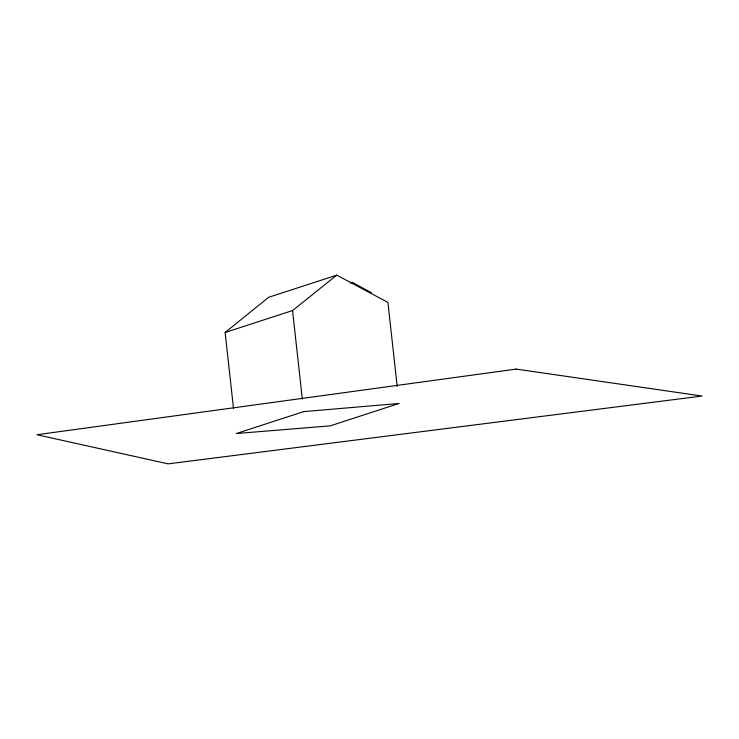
<?xml version="1.0" encoding="UTF-8"?>
<svg xmlns="http://www.w3.org/2000/svg" width="739" height="739" viewBox="0 0 739 739"><rect width="100%" height="100%" fill="white"/><g stroke="black" fill="none" stroke-linecap="round" stroke-linejoin="round"><path stroke-width="1.11" d="M233.524 408.556L225.127 332.476L268.636 297.3L336.772 275.139L387.92 302.408L397.194 386.432M225.127 332.476L292.552 310.546L336.772 275.139M350.415 282.945L352.291 282.335L371.394 292.755M292.552 310.546L302.325 399.115M303.711 411.614L236.277 433.534L330.231 425.858L399.078 403.466L303.711 411.614M516.219 369.094L36.95 434.735L168.113 463.861L702.05 396.039L516.219 369.094"/></g></svg>
